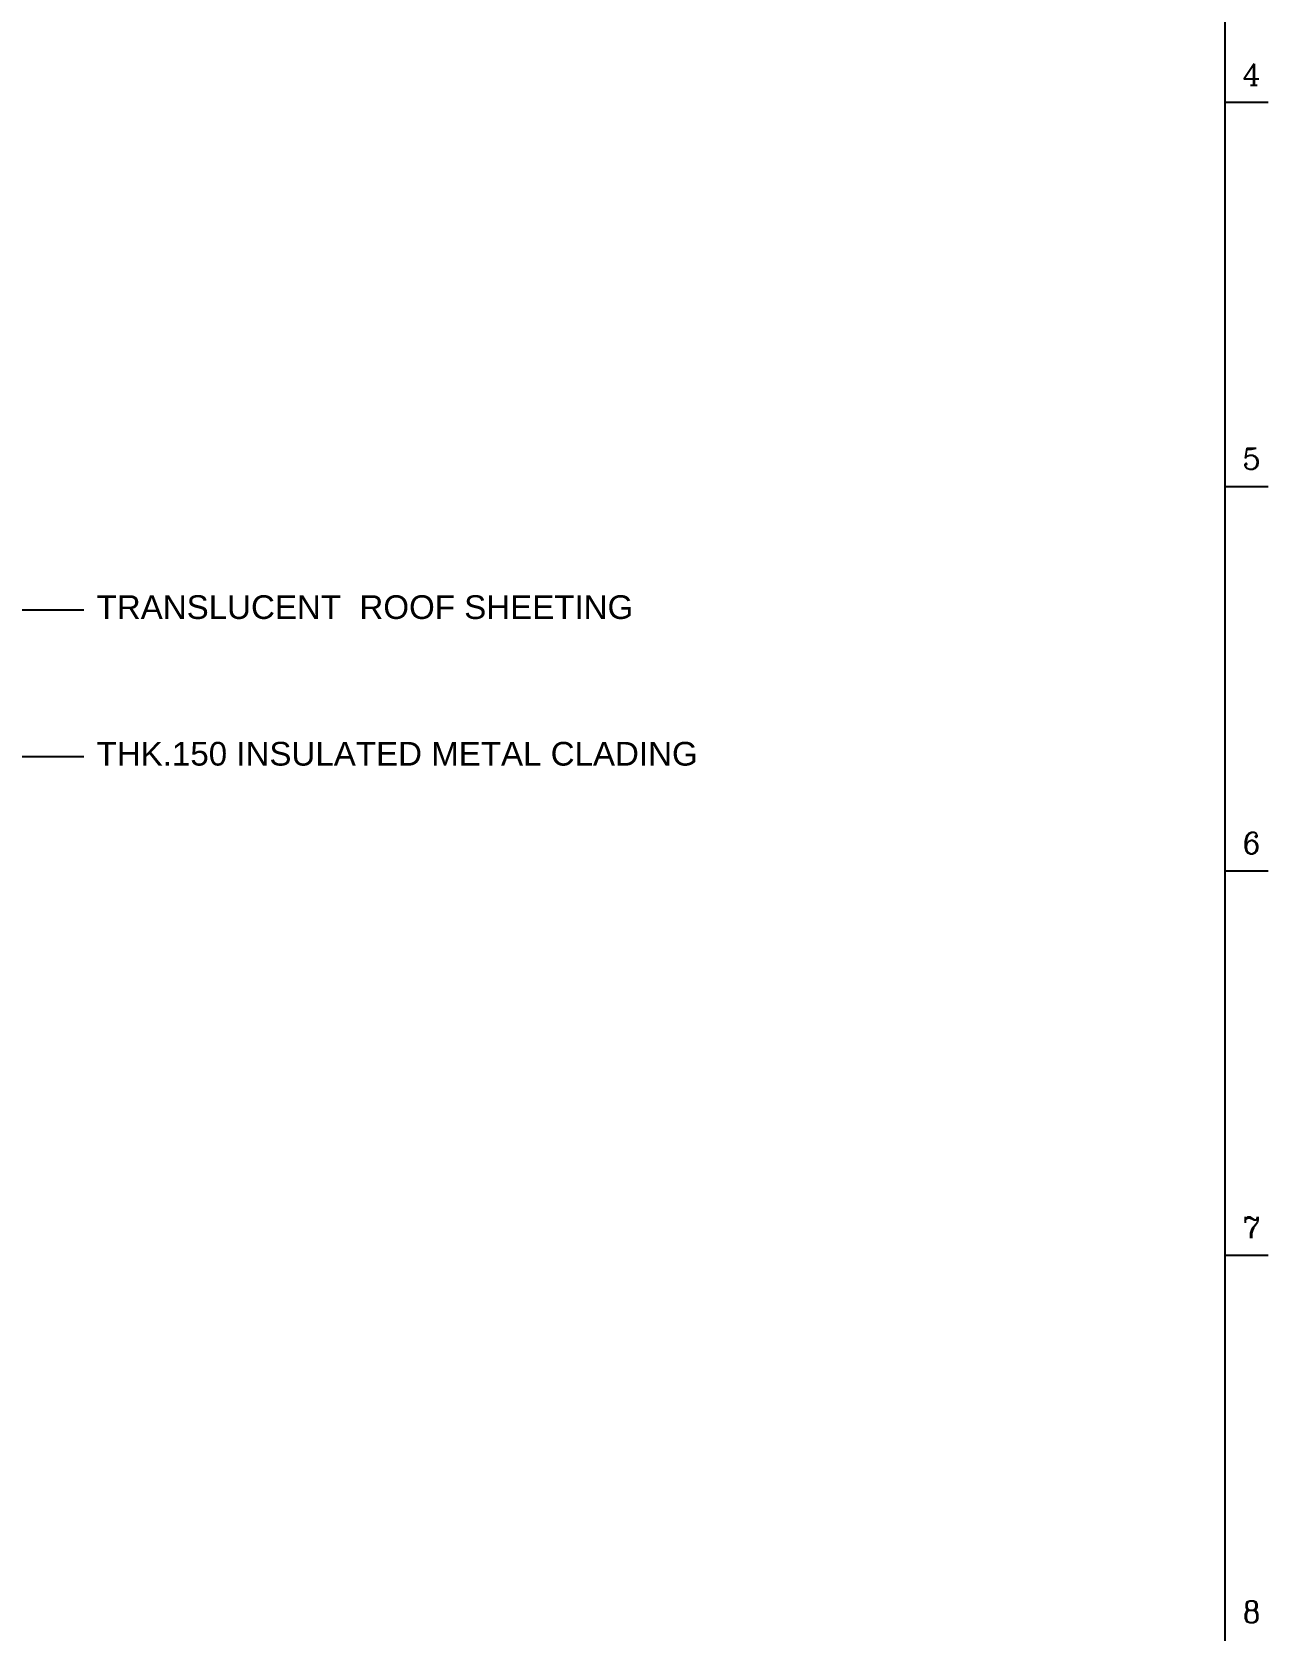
# Model space of a CAD drawing. Header units: millimetres. Extents: x 66027 to 360317, y -114806 to -64032.
# Drawn here: x 123781 to 136307, y -96150 to -79952 of the extents above; entities that cross this region are included whole.
import ezdxf

# ---------------------------------------------------------------- set-up
doc = ezdxf.new("R2010")
doc.units = ezdxf.units.MM
doc.header["$LTSCALE"] = 140
for name, color, linetype in [('1', 7, 'Continuous'), ('C_TEXT_01', 2, 'Continuous'), ('DIM-SCALE', 7, 'Continuous'), ('TAN-TIT', 30, 'Continuous')]:
    doc.layers.add(name, color=color, linetype=linetype)
doc.styles.add('Arial', font='arial.ttf')
doc.styles.add('COM', font='COMPLEX', dxfattribs={"height": 5})
doc.styles.add('돋움', font='')
doc.styles.get('돋움').set_extended_font_data('Dotum')
doc.dimstyles.new('일반도면_0080', dxfattribs={"dimtxt": 240, "dimasz": 200, "dimexe": 80, "dimexo": 240, "dimgap": 80, "dimtad": 1, "dimdec": 0, "dimzin": 0, "dimdsep": 46, "dimtxsty": '돋움', "dimcen": -400, "dimclrd": 7, "dimclre": 7, "dimclrt": 2, "dimadec": 8, "dimazin": 0, "dimtfac": 1, "dimtdec": 4, "dimtix": 1, "dimtmove": 2, "dimatfit": 3, "dimfxl": 1, "dimtolj": 1, "dimtzin": 0, "dimarcsym": 0})

# ---------------------------------------------------------------- blocks, each defined once
blk = doc.blocks.new('BORDER')
at = {"layer": 'TAN-TIT'}
for p, q in [((232823, 3520), (232823, 164680)), ((232823, 112766), (234266, 112766)), ((232823, 99787), (234266, 99787)), ((232823, 86808), (234266, 86808)), ((232823, 73830), (234266, 73830))]:
    blk.add_line(p, q, dxfattribs=at)
at = {"layer": 'TAN-TIT', "style": 'COM'}
for s, p in [('4', (233400, 113342)), ('5', (233400, 100364)), ('6', (233400, 87385)), ('7', (233400, 74406)), ('8', (233400, 61428))]:
    blk.add_text(s, height=721, dxfattribs=at).set_placement(p)

msp = doc.modelspace()

# ---------------------------------------------------------------- block references
at = {"layer": '1', "xscale": 0.3, "yscale": 0.3, "zscale": 0.3}
msp.add_blockref('BORDER', (66027.4, -114492.2), dxfattribs=at)

# ---------------------------------------------------------------- texts
at = {"layer": 'C_TEXT_01', "style": 'Arial'}
for s, p in [('TRANSLUCENT  ROOF SHEETING', (124435.9, -85898.1)), ('THK.150 INSULATED METAL CLADING', (124435.9, -87383.5))]:
    msp.add_text(s, height=240, dxfattribs=at).set_placement(p)

# ---------------------------------------------------------------- leaders
at = {"layer": 'DIM-SCALE'}
for points in [[(120378.7, -85806.9), (124306.2, -85806.9)], [(121833.5, -87292.3), (124306.2, -87292.3)]]:
    msp.add_leader(points, dimstyle='일반도면_0080', override={"dimasz": 150, "dimlfac": 0.166667, "dimtxsty": 'Arial', "dimldrblk": 'Dot'}, dxfattribs=at)

doc.saveas('drawing.dxf')
